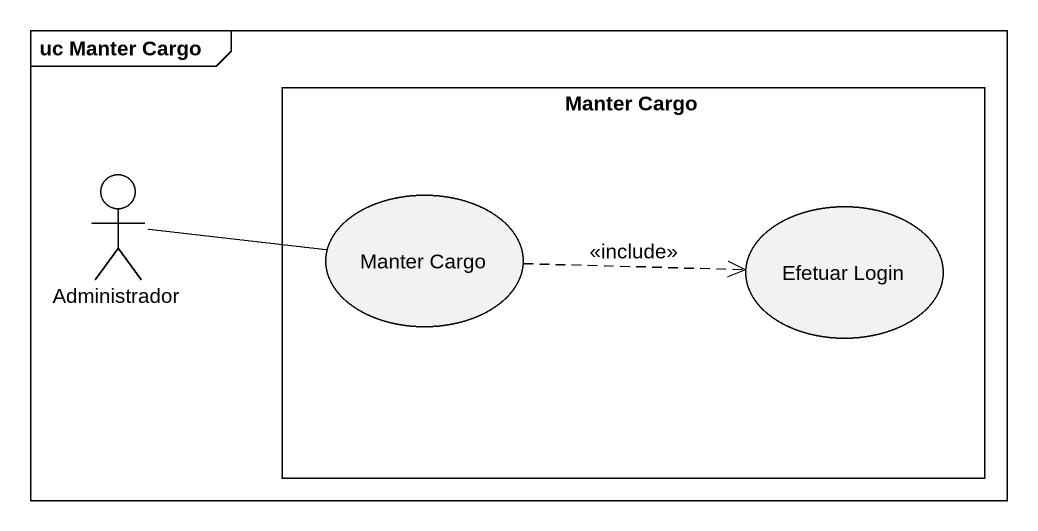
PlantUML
@startuml
mainframe uc Manter Cargo
rectangle "Manter Cargo" as Manter_Cargo {
  usecase "Manter Cargo" as Manter_Cargo_2
  usecase "Efetuar Login" as Efetuar_Login
}
actor Administrador
Administrador -right- Manter_Cargo_2
Manter_Cargo_2 .right.> Efetuar_Login : <<include>>
@enduml
